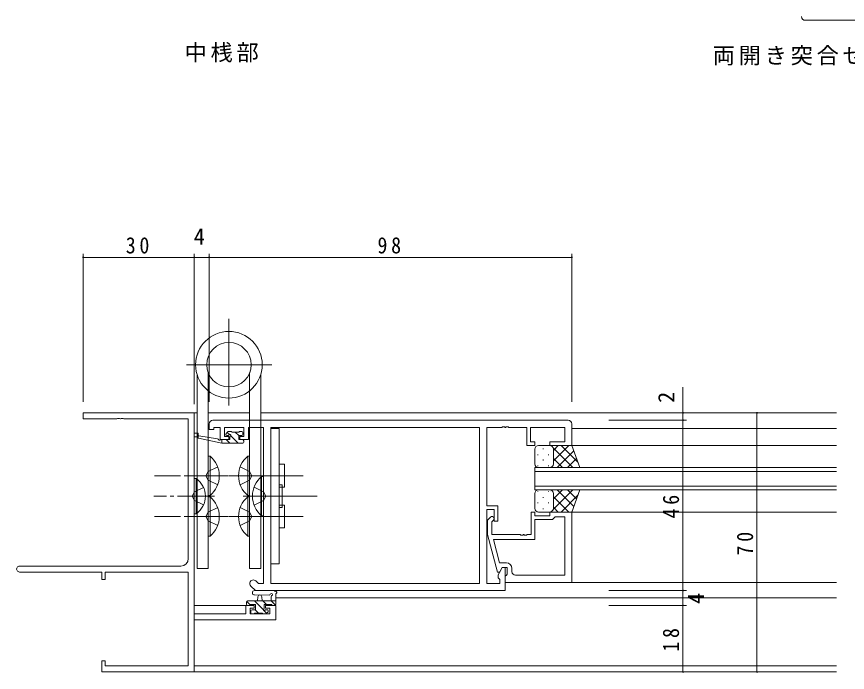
# Model space of a CAD drawing. Units: millimetres on the paper. Extents: x -397 to 397, y -282 to 282.
# Drawn here: x -76.9 to 147.5, y -189.5 to -12.3 of the extents above; entities that cross this region are included whole.
import ezdxf
from ezdxf.enums import TextEntityAlignment as Align

# ---------------------------------------------------------------- set-up
doc = ezdxf.new("R2010")
doc.units = ezdxf.units.MM
doc.linetypes.add('USER2', pattern=[13, 10, -1, 1, -1])
doc.linetypes.add('USER4', pattern=[4, 3, -1])
doc.layers.add('0-2_USER1', color=7, linetype='Continuous')
for name, color, linetype, lineweight in [('0-3_YKK_D', 6, 'Continuous', 18), ('0-4_YKK_11', 7, 'Continuous', 18), ('0-5_YKK_12', 2, 'Continuous', 18), ('0-7_YKK_13', 4, 'Continuous', 18)]:
    doc.layers.add(name, color=color, linetype=linetype, lineweight=lineweight)
doc.styles.add('ＭＳ ゴシック', font='')
doc.styles.get('ＭＳ ゴシック').set_extended_font_data('MS Gothic')

msp = doc.modelspace()

# ---------------------------------------------------------------- linework, layer by layer
at = {"layer": '0-3_YKK_D'}
for p, q in [((-58.908, -116.347), (-58.908, -76.347)), ((-58.908, -77.347), (-28.908, -77.347)), ((-28.908, -116.347), (-28.908, -76.347)), ((-28.908, -117.041), (-28.908, -76.347)), ((-24.908, -77.347), (-28.908, -77.347)), ((-24.908, -111.347), (-24.908, -76.347)), ((-24.908, -116.347), (-24.908, -76.347)), ((-24.908, -77.347), (73.092, -77.347)), ((73.092, -116.347), (73.092, -76.347)), ((103.092, -119.347), (103.092, -112.447)), ((83.092, -119.347), (124.092, -119.347)), ((83.092, -119.347), (104.092, -119.347)), ((103.092, -121.347), (103.092, -119.347)), ((123.092, -119.347), (123.092, -189.347)), ((83.092, -121.347), (104.092, -121.347)), ((83.092, -121.347), (104.092, -121.347)), ((103.092, -121.347), (103.092, -167.347)), ((83.092, -167.347), (104.092, -167.347)), ((83.092, -167.347), (104.092, -167.347)), ((103.092, -167.347), (103.092, -171.347)), ((83.092, -171.347), (104.092, -171.347)), ((83.092, -171.347), (104.092, -171.347)), ((103.092, -171.347), (103.092, -189.347)), ((83.092, -189.347), (124.092, -189.347)), ((83.092, -189.347), (104.092, -189.347))]:
    msp.add_line(p, q, dxfattribs=at)
for centre, start, end in [((-58.908, -77.347), 0, 180), ((-58.908, -77.347), 180, 0), ((-28.908, -77.347), 0, 180), ((-28.908, -77.347), 0, 180), ((-28.908, -77.347), 180, 0), ((-28.908, -77.347), 180, 0), ((-24.908, -77.347), 0, 180), ((-24.908, -77.347), 0, 180), ((-24.908, -77.347), 180, 0), ((-24.908, -77.347), 180, 0), ((73.092, -77.347), 0, 180), ((73.092, -77.347), 180, 0), ((103.092, -119.347), 90, 270), ((103.092, -119.347), 270, 90), ((123.092, -119.347), 90, 270), ((123.092, -119.347), 270, 90), ((103.092, -121.347), 90, 270), ((103.092, -121.347), 90, 270), ((103.092, -121.347), 270, 90), ((103.092, -121.347), 270, 90), ((103.092, -167.347), 90, 270), ((103.092, -167.347), 90, 270), ((103.092, -167.347), 270, 90), ((103.092, -167.347), 270, 90), ((103.092, -171.347), 90, 270), ((103.092, -171.347), 90, 270), ((103.092, -171.347), 270, 90), ((103.092, -171.347), 270, 90), ((103.092, -189.347), 90, 270), ((103.092, -189.347), 270, 90), ((123.092, -189.347), 90, 270), ((123.092, -189.347), 270, 90)]:
    msp.add_arc(centre, 0.106, start, end, dxfattribs=at)
at = {"layer": '0-4_YKK_11'}
for p, q in [((136.092, -13.306), (153.092, -13.306)), ((-58.908, -119.347), (-28.908, -119.347)), ((-58.908, -120.977), (-58.908, -119.347)), ((-49.866, -120.977), (-58.908, -120.977)), ((-49.683, -120.857), (-49.866, -120.977)), ((-49.133, -120.857), (-49.683, -120.857)), ((-48.95, -120.977), (-49.133, -120.857)), ((-48.866, -120.977), (-48.95, -120.977)), ((-48.683, -120.857), (-48.866, -120.977)), ((-48.133, -120.857), (-48.683, -120.857)), ((-47.95, -120.977), (-48.133, -120.857)), ((-30.538, -120.977), (-47.95, -120.977)), ((-30.538, -158.717), (-30.538, -120.977)), ((-28.908, -119.347), (-28.908, -124.847)), ((-24.908, -122.347), (-24.908, -123.847)), ((72.092, -121.347), (-23.908, -121.347)), ((-23.608, -123.277), (-21.908, -123.277)), ((-23.608, -123.847), (-23.608, -123.277)), ((-21.908, -123.277), (-21.908, -126.547)), ((-20.708, -123.277), (-15.508, -123.277)), ((-20.708, -125.747), (-20.708, -123.277)), ((-15.508, -123.277), (-15.508, -125.747)), ((-14.308, -123.277), (-10.208, -123.277)), ((-14.308, -126.547), (-14.308, -123.277)), ((-10.208, -123.277), (-10.208, -165.417)), ((48.162, -123.277), (-8.278, -123.277)), ((-8.278, -123.277), (-8.278, -165.417)), ((48.162, -123.277), (-8.278, -123.277)), ((48.162, -165.417), (48.162, -123.277)), ((50.092, -123.277), (54.134, -123.277)), ((50.092, -144.447), (50.092, -123.277)), ((54.134, -123.277), (54.317, -123.157)), ((54.317, -123.157), (54.867, -123.157)), ((54.867, -123.157), (55.05, -123.277)), ((55.05, -123.277), (55.134, -123.277)), ((55.134, -123.277), (55.317, -123.157)), ((55.317, -123.157), (55.867, -123.157)), ((55.867, -123.157), (56.05, -123.277)), ((56.05, -123.277), (60.892, -123.277)), ((60.892, -123.277), (60.892, -128.147)), ((61.892, -123.277), (71.162, -123.277)), ((61.892, -127.147), (61.892, -123.277)), ((71.162, -123.277), (71.162, -127.147)), ((73.092, -128.147), (73.092, -122.347)), ((-28.908, -124.847), (-27.908, -124.847)), ((-27.908, -124.847), (-27.908, -125.847)), ((-24.908, -123.847), (-23.608, -123.847)), ((-27.908, -125.847), (-28.908, -125.847)), ((-28.908, -125.847), (-28.908, -173.617)), ((-21.908, -126.547), (-19.608, -126.547)), ((-19.608, -125.747), (-20.708, -125.747)), ((-19.608, -126.547), (-19.608, -125.747)), ((-16.608, -125.747), (-16.608, -126.547)), ((-15.508, -125.747), (-16.608, -125.747)), ((-16.608, -126.547), (-14.308, -126.547)), ((63.092, -127.147), (61.892, -127.147)), ((63.092, -128.147), (63.092, -127.147)), ((67.092, -127.147), (67.092, -128.147)), ((71.162, -127.147), (67.092, -127.147)), ((60.892, -128.147), (63.092, -128.147)), ((67.092, -128.147), (73.092, -128.147)), ((53.092, -144.447), (50.092, -144.447)), ((50.092, -145.447), (52.092, -145.447)), ((50.092, -165.417), (50.092, -145.447)), ((52.092, -145.447), (52.092, -148.647)), ((53.092, -148.647), (53.092, -144.447)), ((51.068, -147.522), (50.292, -148.298)), ((62.092, -146.147), (62.092, -152.247)), ((63.092, -146.147), (62.092, -146.147)), ((63.092, -147.147), (63.092, -146.147)), ((67.092, -147.147), (63.092, -147.147)), ((67.092, -146.147), (67.092, -147.147)), ((73.092, -146.147), (67.092, -146.147)), ((67.892, -148.147), (68.392, -147.647)), ((68.392, -147.647), (68.592, -147.447)), ((68.592, -147.447), (71.162, -147.447)), ((71.162, -147.447), (71.162, -163.217)), ((71.162, -147.447), (71.162, -163.217)), ((73.092, -165.147), (73.092, -146.147)), ((50.292, -148.298), (50.292, -152.243)), ((51.492, -148.795), (51.916, -148.371)), ((51.492, -152.247), (51.492, -148.795)), ((52.092, -148.647), (53.092, -148.647)), ((63.092, -148.147), (67.892, -148.147)), ((63.092, -153.547), (63.092, -148.147)), ((50.292, -152.243), (52.999, -162.347)), ((59.134, -152.247), (51.492, -152.247)), ((59.317, -152.367), (59.134, -152.247)), ((59.867, -152.367), (59.317, -152.367)), ((60.05, -152.247), (59.867, -152.367)), ((60.134, -152.247), (60.05, -152.247)), ((60.317, -152.367), (60.134, -152.247)), ((60.867, -152.367), (60.317, -152.367)), ((61.05, -152.247), (60.867, -152.367)), ((62.092, -152.247), (61.05, -152.247)), ((51.883, -153.547), (63.092, -153.547)), ((53.571, -159.847), (51.883, -153.547)), ((-76.093, -160.717), (-32.538, -160.717)), ((54.292, -161.147), (53.162, -163.104)), ((55.392, -159.847), (53.571, -159.847)), ((53.599, -162.347), (54.292, -161.147)), ((55.092, -161.147), (54.292, -161.147)), ((54.292, -161.147), (55.592, -161.147)), ((55.092, -167.347), (55.092, -161.147)), ((55.592, -161.147), (55.592, -162.947)), ((56.892, -162.217), (56.892, -161.347)), ((-53.908, -162.347), (-76.093, -162.347)), ((-53.908, -164.347), (-53.908, -162.347)), ((-53.008, -162.347), (-53.008, -164.347)), ((-30.538, -162.347), (-53.008, -162.347)), ((-30.538, -187.717), (-30.538, -162.347)), ((52.999, -162.347), (53.599, -162.347)), ((53.162, -163.104), (53.162, -163.917)), ((55.392, -163.147), (55.092, -163.447)), ((55.092, -163.447), (55.092, -165.147)), ((55.592, -162.947), (55.392, -163.147)), ((71.162, -163.217), (57.892, -163.217)), ((-53.008, -164.347), (-53.908, -164.347)), ((-11.609, -165.417), (-12.261, -164.765)), ((-10.208, -165.417), (-11.609, -165.417)), ((-8.278, -165.417), (48.162, -165.417)), ((53.592, -165.417), (50.092, -165.417)), ((53.162, -163.917), (53.592, -164.347)), ((53.592, -164.347), (53.592, -165.417)), ((55.092, -165.147), (73.092, -165.147)), ((-13.626, -166.129), (-12.408, -167.347)), ((-12.408, -167.347), (55.092, -167.347)), ((-15.008, -171.347), (-12.708, -171.347)), ((-15.008, -173.617), (-15.008, -171.347)), ((-13.808, -172.147), (-13.808, -173.617)), ((-12.708, -172.147), (-13.808, -172.147)), ((-12.708, -171.347), (-12.708, -172.147)), ((-9.708, -171.347), (-6.908, -171.347)), ((-9.708, -172.147), (-9.708, -171.347)), ((-8.538, -172.147), (-9.708, -172.147)), ((-8.538, -173.617), (-8.538, -172.147)), ((-6.908, -171.347), (-6.908, -175.247)), ((-28.908, -173.617), (-15.008, -173.617)), ((-13.808, -173.617), (-8.538, -173.617)), ((-28.908, -175.247), (-28.908, -189.347)), ((-6.908, -175.247), (-28.908, -175.247)), ((-53.908, -186.347), (-53.008, -186.347)), ((-53.908, -189.347), (-53.908, -186.347)), ((-53.008, -186.347), (-53.008, -187.717)), ((-53.008, -187.717), (-30.538, -187.717)), ((-28.908, -189.347), (-53.908, -189.347))]:
    msp.add_line(p, q, dxfattribs=at)
for centre, radius, start, end in [((136.092, -12.306), 1, 180.00001, 269.99999), ((-23.908, -122.347), 1, 90.00001, 179.99999), ((72.092, -122.347), 1, 0.00001, 89.99999), ((51.492, -147.947), 0.6, 314.99999, 135.00001), ((-32.538, -158.717), 2, 270.00001, 359.99999), ((-76.093, -161.532), 0.815, 89.99999, 270.00001), ((55.392, -161.347), 1.5, 0.00001, 89.99999), ((57.892, -162.217), 1, 180.00001, 269.99999), ((-12.943, -165.447), 0.965, 44.99999, 225.00001)]:
    msp.add_arc(centre, radius, start, end, dxfattribs=at)
at = {"layer": '0-5_YKK_12'}
for p, q in [((-28.908, -119.347), (-28.908, -189.347)), ((-28.158, -119.347), (-28.908, -119.347)), ((-13.958, -119.347), (-25.158, -119.347)), ((144.592, -119.347), (-10.958, -119.347)), ((144.592, -123.547), (73.092, -123.547)), ((73.092, -128.147), (144.592, -128.147)), ((63.092, -140.147), (63.092, -134.147)), ((63.092, -134.147), (144.592, -134.147)), ((144.592, -135.147), (63.092, -135.147)), ((63.092, -139.147), (144.592, -139.147)), ((144.592, -140.147), (63.092, -140.147)), ((73.092, -146.147), (144.592, -146.147)), ((144.592, -165.147), (73.092, -165.147)), ((144.592, -169.347), (-6.908, -169.347)), ((-14.508, -171.347), (-28.908, -171.347)), ((144.592, -187.717), (-28.908, -187.717)), ((144.592, -189.347), (-28.908, -189.347))]:
    msp.add_line(p, q, dxfattribs=at)
at = {"layer": '0-7_YKK_13'}
for p, q in [((-19.558, -93.942), (-19.558, -117.369)), ((-7.954, -106.347), (-31.036, -106.347)), ((-28.158, -109), (-28.158, -161.347)), ((-25.158, -113.392), (-25.158, -108.501)), ((-13.958, -113.392), (-13.958, -108.501)), ((-10.958, -109), (-10.958, -161.347)), ((-25.158, -161.347), (-25.158, -113.392)), ((-22.619, -126.366), (-27.658, -125.55)), ((-19.82, -124.434), (-20.32, -124.934)), ((-20.108, -125.447), (-19.769, -125.447)), ((-20.006, -124.62), (-19.408, -125.217)), ((-19.008, -124.347), (-19.608, -124.347)), ((-19.079, -125.546), (-17.079, -127.547)), ((-16.808, -124.547), (-18.808, -124.547)), ((-17.834, -124.547), (-16.908, -125.472)), ((-16.908, -125.447), (-16.108, -125.447)), ((-16.908, -126.547), (-16.908, -125.447)), ((-16.108, -124.347), (-16.608, -124.347)), ((-15.808, -125.147), (-15.808, -124.647)), ((-8.278, -123.547), (-8.278, -160.147)), ((-5.978, -123.547), (-8.278, -123.547)), ((-5.978, -160.147), (-5.978, -123.547)), ((-21.506, -127.547), (-27.772, -126.139)), ((-21.506, -126.547), (-21.593, -126.533)), ((-21.506, -127.547), (-21.506, -126.547)), ((-19.308, -126.547), (-21.506, -126.547)), ((-15.808, -127.547), (-21.506, -127.547)), ((-20.324, -126.547), (-19.324, -127.547)), ((-19.308, -125.908), (-19.308, -126.547)), ((-15.808, -126.547), (-16.908, -126.547)), ((-15.834, -126.547), (-15.508, -126.872)), ((-15.508, -127.247), (-15.508, -126.847)), ((63.092, -133.147), (63.092, -129.147)), ((67.092, -128.147), (64.092, -128.147)), ((65.343, -129.15), (65.343, -128.95)), ((73.092, -128.147), (67.092, -128.147)), ((67.355, -128.147), (67.405, -128.197)), ((68.042, -128.833), (73.355, -134.147)), ((68.092, -129.475), (69.421, -128.147)), ((68.092, -132.304), (72.249, -128.147)), ((68.092, -133.147), (68.092, -129.147)), ((68.092, -129.147), (68.092, -133.147)), ((69.077, -134.147), (73.614, -129.61)), ((70.183, -128.147), (74.708, -132.671)), ((73.011, -128.147), (73.136, -128.272)), ((75.235, -134.147), (73.092, -128.147)), ((-25.158, -131.047), (-25.158, -141.647)), ((-24.649, -131.047), (-25.158, -131.047)), ((-24.649, -131.047), (-24.649, -141.647)), ((-14.467, -131.047), (-14.467, -141.647)), ((-14.467, -131.047), (-13.958, -131.047)), ((-13.958, -131.047), (-13.958, -141.647)), ((63.928, -130.765), (63.928, -130.565)), ((65.343, -132.18), (65.343, -131.98)), ((66.758, -130.765), (66.758, -130.565)), ((68.092, -131.712), (70.526, -134.147)), ((71.906, -134.147), (74.359, -131.694)), ((-5.978, -133.247), (-4.578, -133.247)), ((-4.578, -133.247), (-4.578, -139.447)), ((63.928, -133.733), (63.928, -133.595)), ((67.092, -134.147), (64.092, -134.147)), ((66.758, -133.747), (66.758, -133.595)), ((75.235, -134.147), (67.092, -134.147)), ((67.28, -133.729), (67.298, -133.747)), ((-22.962, -136.347), (-30.939, -136.347)), ((-16.154, -136.347), (-8.177, -136.347)), ((-10.717, -136.547), (-10.717, -147.147)), ((-10.717, -136.547), (-10.208, -136.547)), ((-10.208, -136.547), (-10.208, -147.147)), ((-28.908, -146.597), (-28.908, -137.097)), ((-28.399, -137.097), (-28.908, -137.097)), ((-28.399, -146.597), (-28.399, -137.097)), ((-5.978, -138.747), (-5.178, -138.747)), ((-5.978, -139.447), (-4.578, -139.447)), ((63.092, -141.147), (63.092, -145.147)), ((63.928, -140.56), (63.928, -140.698)), ((67.092, -140.147), (64.092, -140.147)), ((66.758, -140.547), (66.758, -140.698)), ((75.235, -140.147), (67.092, -140.147)), ((67.28, -140.564), (67.298, -140.547)), ((68.042, -145.46), (73.355, -140.147)), ((68.092, -142.581), (70.526, -140.147)), ((68.092, -141.147), (68.092, -145.147)), ((69.077, -140.147), (73.614, -144.684)), ((71.906, -140.147), (74.359, -142.599)), ((75.235, -140.147), (73.092, -146.147)), ((-24.649, -141.647), (-25.158, -141.647)), ((-25.158, -142.047), (-25.158, -152.647)), ((-24.649, -142.047), (-25.158, -142.047)), ((-24.649, -142.047), (-24.649, -152.647)), ((-14.467, -141.647), (-13.958, -141.647)), ((-14.467, -142.047), (-14.467, -152.647)), ((-14.467, -142.047), (-13.958, -142.047)), ((-13.958, -142.047), (-13.958, -152.647)), ((63.928, -143.528), (63.928, -143.728)), ((65.343, -142.113), (65.343, -142.313)), ((66.758, -143.528), (66.758, -143.728)), ((68.092, -145.147), (68.092, -141.547)), ((68.092, -141.989), (72.249, -146.147)), ((70.183, -146.147), (74.708, -141.622)), ((-5.978, -144.247), (-4.578, -144.247)), ((-4.578, -144.247), (-4.578, -150.447)), ((65.343, -145.143), (65.343, -145.343)), ((68.092, -144.818), (69.421, -146.147)), ((-22.962, -147.347), (-30.939, -147.347)), ((-28.399, -146.597), (-28.908, -146.597)), ((-16.154, -147.347), (-8.177, -147.347)), ((-10.717, -147.147), (-10.208, -147.147)), ((67.092, -146.147), (64.092, -146.147)), ((73.092, -146.147), (67.092, -146.147)), ((67.355, -146.147), (67.405, -146.096)), ((73.011, -146.147), (73.136, -146.022)), ((-5.978, -150.447), (-4.578, -150.447)), ((-24.649, -152.647), (-25.158, -152.647)), ((-14.467, -152.647), (-13.958, -152.647)), ((-28.158, -161.347), (-25.158, -161.347)), ((-5.978, -160.147), (-8.278, -160.147)), ((-12.633, -167.347), (-7.471, -167.347)), ((-14.805, -170.447), (-14.805, -171.047)), ((-14.755, -170.281), (-13.756, -171.28)), ((-6.905, -170.147), (-14.505, -170.147)), ((-12.645, -170.147), (-10.255, -172.537)), ((-12.633, -168.547), (-8.672, -168.549)), ((-11.805, -170.147), (-11.703, -169.002)), ((-10.605, -170.147), (-10.707, -169.002)), ((-10.4, -170.147), (-9.4, -171.147)), ((-8.155, -170.147), (-7.019, -171.282)), ((-8.105, -168.966), (-8.105, -170.147)), ((-6.905, -171.047), (-6.905, -168.366)), ((-14.505, -171.347), (-13.905, -171.347)), ((-13.705, -171.147), (-12.405, -171.147)), ((-12.405, -172.547), (-13.305, -172.547)), ((-12.49, -172.547), (-11.59, -173.447)), ((-12.405, -171.147), (-12.405, -172.547)), ((-10.005, -171.147), (-8.005, -171.147)), ((-10.005, -172.086), (-10.005, -171.147)), ((-9.995, -172.796), (-9.363, -173.429)), ((-9.205, -172.547), (-9.544, -172.547)), ((-7.805, -171.347), (-7.205, -171.347)), ((-13.605, -172.847), (-13.605, -173.347)), ((-13.305, -173.647), (-12.805, -173.647)), ((-12.605, -173.447), (-10.505, -173.447)), ((-10.305, -173.647), (-9.705, -173.647)), ((-9.493, -173.559), (-8.993, -173.059))]:
    msp.add_line(p, q, dxfattribs=at)
at = {"layer": '0-7_YKK_13', "linetype": 'USER4'}
for p, q in [((-22.59, -133.947), (-25.163, -135.202)), ((-16.526, -133.947), (-13.953, -135.202)), ((-25.163, -135.202), (-25.772, -136.347)), ((-25.163, -137.492), (-25.772, -136.347)), ((-13.953, -135.202), (-13.344, -136.347)), ((-13.953, -137.492), (-13.344, -136.347)), ((-22.59, -138.747), (-25.163, -137.492)), ((-16.526, -138.747), (-13.953, -137.492)), ((-28.879, -140.702), (-29.487, -141.847)), ((-26.408, -139.497), (-28.879, -140.702)), ((-12.776, -139.447), (-10.203, -140.702)), ((-10.203, -140.702), (-9.594, -141.847)), ((-28.879, -142.992), (-29.487, -141.847)), ((-26.408, -144.197), (-28.879, -142.992)), ((-12.776, -144.247), (-10.203, -142.992)), ((-10.203, -142.992), (-9.594, -141.847)), ((-22.59, -144.947), (-25.163, -146.202)), ((-16.526, -144.947), (-13.953, -146.202)), ((-25.163, -146.202), (-25.772, -147.347)), ((-25.163, -148.492), (-25.772, -147.347)), ((-13.953, -146.202), (-13.344, -147.347)), ((-13.953, -148.492), (-13.344, -147.347)), ((-22.59, -149.747), (-25.163, -148.492)), ((-16.526, -149.747), (-13.953, -148.492))]:
    msp.add_line(p, q, dxfattribs=at)
at = {"layer": '0-7_YKK_13', "linetype": 'USER2'}
for p, q in [((-19.658, -136.347), (-39.658, -136.347)), ((-19.458, -136.347), (0.542, -136.347)), ((-12.646, -136.347), (-1.973, -136.347)), ((-23.408, -141.847), (-39.838, -141.847)), ((-15.708, -141.847), (4.292, -141.847)), ((-12.646, -141.847), (-1.973, -141.847)), ((-19.658, -147.347), (-39.658, -147.347)), ((-19.458, -147.347), (0.542, -147.347)), ((-12.646, -147.347), (-1.973, -147.347))]:
    msp.add_line(p, q, dxfattribs=at)
at = {"layer": '0-7_YKK_13'}
for points in [[(-10.958, -161.347), (-13.958, -161.347), (-13.958, -113.392)], [(-5.978, -144.947), (-5.178, -144.947), (-5.178, -138.747)]]:
    msp.add_lwpolyline(points, dxfattribs=at)
for radius in [9, 6]:
    msp.add_circle((-19.558, -106.347), radius, dxfattribs=at)
for centre, radius, start, end in [((-27.706, -125.847), 0.3, 80.80246, 257.34138), ((-20.108, -125.147), 0.3, 135, 270), ((-19.608, -124.647), 0.3, 90, 135), ((-19.769, -125.147), 0.3, 270, 326.94427), ((-19.308, -125.447), 0.25, 303.05573, 146.94427), ((-19.008, -125.908), 0.3, 123.05573, 180), ((-19.008, -124.547), 0.2, 0, 90), ((-16.608, -124.547), 0.2, 90, 180), ((-16.108, -124.647), 0.3, 0, 90), ((-16.108, -125.147), 0.3, 270, 0), ((-22.667, -126.663), 0.3, 20.80246, 80.80246), ((-22.106, -126.449), 0.3, 200.80246, 320.80246), ((-21.641, -126.829), 0.3, 80.80246, 140.80246), ((-15.808, -126.847), 0.3, 0, 90), ((-15.808, -127.247), 0.3, 270, 0), ((64.092, -129.147), 1, 90, 180), ((67.092, -129.147), 1, 0, 90), ((67.092, -129.147), 1, 0, 89.9999), ((-29.042, -136.347), 6.884, 309.65098, 50.34902), ((-10.075, -136.347), 6.884, 129.65098, 230.34902), ((64.092, -133.147), 1, 180, 270), ((67.092, -133.147), 1, 270, 0), ((-6.325, -141.847), 6.884, 129.65098, 230.34902), ((-31.682, -141.847), 5.774, 304.65097, 55.34903), ((64.092, -141.147), 1, 90, 180), ((67.092, -141.147), 1, 0, 90), ((-29.042, -147.347), 6.884, 309.65098, 50.34902), ((-10.075, -147.347), 6.884, 129.65098, 230.34902), ((64.092, -145.147), 1, 180, 270), ((67.092, -145.147), 1, 270, 0), ((67.092, -145.147), 1, 270.0001, 0), ((-12.632, -167.947), 0.6, 89.95977, 269.95977), ((-8.105, -168.447), 0.3, 300, 160.81024), ((-7.471, -167.647), 0.3, 40.52878, 90), ((-7.015, -167.257), 0.3, 220.52878, 280.52878), ((-6.905, -167.847), 0.3, 300, 100.52878), ((-6.605, -168.366), 0.3, 120, 180), ((-14.505, -170.447), 0.3, 90, 180), ((-11.205, -169.047), 0.5, 5.09207, 174.90793), ((-8.672, -168.249), 0.3, 269.95977, 340.81024), ((-7.805, -168.966), 0.3, 120, 180), ((-14.505, -171.047), 0.3, 180, 270), ((-13.905, -171.147), 0.2, 270, 0), ((-13.305, -172.847), 0.3, 90, 180), ((-10.005, -172.547), 0.25, 123.05573, 326.94427), ((-10.305, -172.086), 0.3, 303.05573, 0), ((-9.544, -172.847), 0.3, 90, 146.94427), ((-9.205, -172.847), 0.3, 315, 90), ((-7.805, -171.147), 0.2, 180, 270), ((-7.205, -171.047), 0.3, 270, 0), ((-13.305, -173.347), 0.3, 180, 270), ((-12.805, -173.447), 0.2, 270, 0), ((-10.305, -173.447), 0.2, 180, 270), ((-9.705, -173.347), 0.3, 270, 315)]:
    msp.add_arc(centre, radius, start, end, dxfattribs=at)

# ---------------------------------------------------------------- texts
at = {"layer": '0-2_USER1', "char_height": 4.399, "attachment_point": 7, "style": 'ＭＳ ゴシック'}
for s, insert in [('\\T1.17;中桟部', (-31.542, -24.679)), ('\\T1.17;両開き突合せかまち部', (111.121, -25.485))]:
    msp.add_mtext(s, dxfattribs=dict(at, insert=insert))
at = {"layer": '0-3_YKK_D', "color": 7, "style": 'ＭＳ ゴシック'}
msp.add_text('4', height=4.399, dxfattribs=at).set_placement((-29.042, -75.207), align=Align.BOTTOM_LEFT)
for s, p in [('2', (102.092, -116.647)), ('4', (110.092, -170.947))]:
    msp.add_text(s, height=4.399, rotation=90, dxfattribs=at).set_placement(p, align=Align.BOTTOM_LEFT)
at = {"layer": '0-3_YKK_D', "color": 7, "char_height": 4.399, "attachment_point": 7, "style": 'ＭＳ ゴシック'}
for s, insert in [('\\T1.37;\\W0.9;30', (-47.428, -76.347)), ('\\T1.37;\\W0.9;98', (20.572, -76.347))]:
    msp.add_mtext(s, dxfattribs=dict(at, insert=insert))
at = {"layer": '0-3_YKK_D', "color": 7, "char_height": 4.399, "attachment_point": 7, "rotation": 90, "style": 'ＭＳ ゴシック'}
for s, insert in [('\\T1.37;\\W0.9;46', (102.092, -147.867)), ('\\T1.37;\\W0.9;70', (122.092, -157.867)), ('\\T1.37;\\W0.9;18', (102.092, -183.867))]:
    msp.add_mtext(s, dxfattribs=dict(at, insert=insert))

doc.saveas('drawing.dxf')
